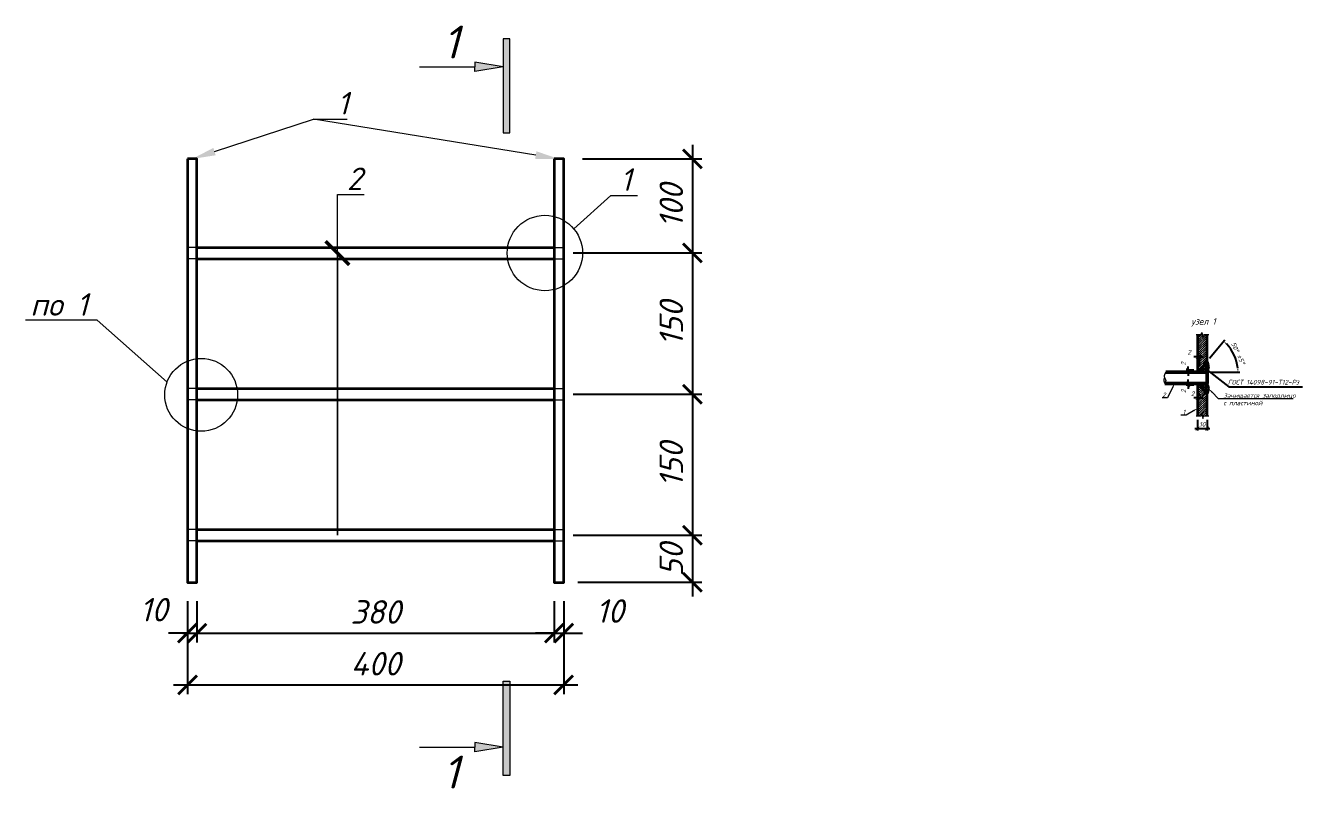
# Model space of a CAD drawing. Header units: millimetres. Extents: x 228418 to 313939, y -168000 to -150000.
# Drawn here: x 264605 to 265962, y -153188 to -152377 of the extents above; entities that cross this region are included whole.
import ezdxf
from ezdxf import colors
from ezdxf.entities.mleader import LeaderData, LeaderLine
from ezdxf.enums import TextEntityAlignment as Align
from ezdxf.math import Vec2, Vec3

# ---------------------------------------------------------------- set-up
doc = ezdxf.new("R2010")
doc.units = ezdxf.units.MM
doc.layers.get('0').update_dxf_attribs({"lineweight": 5})
doc.layers.get('Defpoints').update_dxf_attribs({"color": 1, "lineweight": 0})
for name, color, linetype, lineweight in [('#Dimensions', 7, 'Continuous', 9), ('k_ Арм. Каркасы', 1, 'Continuous', 35), ('k_ Арматура', 3, 'Continuous', 50), ('k_ Размеры', 7, 'Continuous', 15), ('k_ Штриховка', 8, 'Continuous', 5), ('к_Сварка', 132, 'Continuous', 30)]:
    doc.layers.add(name, color=color, linetype=linetype, lineweight=lineweight)
doc.styles.get("Standard").update_dxf_attribs({"font": 'isocpeur.ttf'})
doc.styles.add('STEP PR', font='isocpeui.ttf')
doc.dimstyles.new('100!', dxfattribs={"dimscale": 100, "dimtxt": 2.5, "dimasz": 2, "dimexe": 1, "dimexo": 2, "dimgap": 0.7, "dimtad": 1, "dimdec": 4, "dimlfac": -1, "dimdsep": 46, "dimtxsty": 'Standard', "dimblk": 'ARCHTICK', "dimcen": 2, "dimdle": 1, "dimclrt": 1, "dimadec": 4, "dimazin": 0, "dimtfac": 1, "dimtdec": 4, "dimtofl": 0, "dimtmove": 1, "dimatfit": 3, "dimfxl": 1, "dimtolj": 1, "dimtzin": 0, "dimarcsym": 0})
doc.dimstyles.new('STEP PR', dxfattribs={"dimscale": 10, "dimtxt": 2.5, "dimasz": 2, "dimexe": 1, "dimexo": 2, "dimgap": 1, "dimtad": 1, "dimdec": 4, "dimlfac": -1, "dimtxsty": 'STEP PR', "dimblk": 'ARCHTICK', "dimcen": 2, "dimdle": 1.5, "dimclrt": 1, "dimadec": 0, "dimazin": 0, "dimtfac": 1, "dimtdec": 4, "dimtmove": 1, "dimatfit": 3, "dimldrblk": 'DOTSMALL', "dimfxl": 1, "dimtolj": 1, "dimtzin": 0, "dimarcsym": 0})

# ---------------------------------------------------------------- blocks, each defined once
blk = doc.blocks.new('_None')
blk = doc.blocks.new('_ArchTick')
at = {"color": 0, "linetype": 'ByBlock', "const_width": 0.15}
blk.add_lwpolyline([(-0.5, -0.5), (0.5, 0.5)], dxfattribs=at)
blk = doc.blocks.new('*D52')
at = {"color": 0, "lineweight": -2, "transparency": 16777216}
for p, q in [((265850.7, -152728.9), (265846.7, -152728.9)), ((265850.7, -152739.1), (265850.7, -152726.9)), ((265850.7, -152728.9), (265852.7, -152728.9)), ((265852.7, -152739.1), (265852.7, -152726.9)), ((265852.7, -152728.9), (265856.7, -152728.9))]:
    blk.add_line(p, q, dxfattribs=at)
at = {"layer": 'Defpoints', "color": 0, "transparency": 16777216}
for p in [(265852.7, -152728.9), (265850.7, -152743.1), (265852.7, -152743.1)]:
    blk.add_point(p, dxfattribs=at)
at = {"color": 0, "lineweight": -2, "transparency": 16777216, "xscale": 4, "yscale": 4, "zscale": 4}
blk.add_blockref('_ArchTick', (265850.7, -152728.9), dxfattribs=at)
at = {"color": 0, "lineweight": -2, "transparency": 16777216, "xscale": 4, "yscale": 4, "zscale": 4, "rotation": 180}
blk.add_blockref('_ArchTick', (265852.7, -152728.9), dxfattribs=at)
at = {"color": 1, "transparency": 16777216, "insert": (265841.7, -152724.1), "char_height": 5, "attachment_point": 5, "style": 'STEP PR'}
blk.add_mtext('\\A1;2', dxfattribs=at)
blk = doc.blocks.new('_DotSmall')
at = {"color": 0, "linetype": 'ByBlock', "const_width": 0.5}
blk.add_lwpolyline([(-0.0625, 0, 1), (0.0625, 0, 1)], format="xyb", close=True, dxfattribs=at)
blk = doc.blocks.new('*D53')
at = {"color": 0, "lineweight": -2, "transparency": 16777216}
for p, q in [((265846.7, -152743.1), (265838.6, -152743.1)), ((265840.6, -152743.1), (265840.6, -152739.1)), ((265840.6, -152743.1), (265840.6, -152745.1)), ((265846.7, -152745.1), (265838.6, -152745.1)), ((265840.6, -152745.1), (265840.6, -152749.1))]:
    blk.add_line(p, q, dxfattribs=at)
at = {"layer": 'Defpoints', "color": 0, "transparency": 16777216}
for p in [(265850.7, -152743.1), (265840.6, -152745.1), (265850.7, -152745.1)]:
    blk.add_point(p, dxfattribs=at)
at = {"color": 0, "lineweight": -2, "transparency": 16777216, "xscale": 4, "yscale": 4, "zscale": 4}
for p, rotation in [((265840.6, -152743.1), 270), ((265840.6, -152745.1), 90)]:
    blk.add_blockref('_ArchTick', p, dxfattribs=dict(at, rotation=rotation))
at = {"color": 1, "transparency": 16777216, "insert": (265835.6, -152736.4), "char_height": 5, "attachment_point": 5, "rotation": 90, "style": 'STEP PR'}
blk.add_mtext('\\A1;2', dxfattribs=at)
blk = doc.blocks.new('*D54')
at = {"color": 0, "lineweight": -2, "transparency": 16777216}
for p, q in [((265850.7, -152763.1), (265850.7, -152774.6)), ((265852.7, -152768.6), (265852.7, -152770.6)), ((265850.7, -152772.6), (265846.7, -152772.6)), ((265850.7, -152772.6), (265852.7, -152772.6)), ((265852.7, -152772.6), (265856.7, -152772.6))]:
    blk.add_line(p, q, dxfattribs=at)
at = {"layer": 'Defpoints', "color": 0, "transparency": 16777216}
for p in [(265850.7, -152759.1), (265852.7, -152772.6), (265852.7, -152772.6)]:
    blk.add_point(p, dxfattribs=at)
at = {"color": 0, "lineweight": -2, "transparency": 16777216, "xscale": 4, "yscale": 4, "zscale": 4}
blk.add_blockref('_ArchTick', (265850.7, -152772.6), dxfattribs=at)
at = {"color": 0, "lineweight": -2, "transparency": 16777216, "xscale": 4, "yscale": 4, "zscale": 4, "rotation": 180}
blk.add_blockref('_ArchTick', (265852.7, -152772.6), dxfattribs=at)
at = {"color": 1, "transparency": 16777216, "insert": (265845.4, -152768.2), "char_height": 5, "attachment_point": 5, "style": 'STEP PR'}
blk.add_mtext('\\A1;2', dxfattribs=at)
blk = doc.blocks.new('*D55')
at = {"color": 0, "lineweight": -2, "transparency": 16777216}
for p, q in [((265846.7, -152757.1), (265838.6, -152757.1)), ((265840.6, -152757.1), (265840.6, -152753.1)), ((265840.6, -152757.1), (265840.6, -152759.1)), ((265846.7, -152759.1), (265838.6, -152759.1)), ((265840.6, -152759.1), (265840.6, -152763.1))]:
    blk.add_line(p, q, dxfattribs=at)
at = {"layer": 'Defpoints', "color": 0, "transparency": 16777216}
for p in [(265850.7, -152757.1), (265840.6, -152759.1), (265850.7, -152759.1)]:
    blk.add_point(p, dxfattribs=at)
at = {"color": 0, "lineweight": -2, "transparency": 16777216, "xscale": 4, "yscale": 4, "zscale": 4}
for p, rotation in [((265840.6, -152757.1), 270), ((265840.6, -152759.1), 90)]:
    blk.add_blockref('_ArchTick', p, dxfattribs=dict(at, rotation=rotation))
at = {"color": 1, "transparency": 16777216, "insert": (265835.9, -152765.5), "char_height": 5, "attachment_point": 5, "rotation": 90, "style": 'STEP PR'}
blk.add_mtext('\\A1;2', dxfattribs=at)
blk = doc.blocks.new('*D56')
at = {"color": 0, "lineweight": -2, "transparency": 16777216}
for p, q in [((265863.3, -152730.5), (265879.7, -152711)), ((265864.7, -152745.1), (265895.6, -152745.1))]:
    blk.add_line(p, q, dxfattribs=at)
blk.add_arc((265851, -152745.1), 42.5, 5.3892, 44.6108, dxfattribs=at)
at = {"color": 0, "transparency": 16777216}
for points in [[(265880.9, -152715.7), (265881.8, -152714.8), (265878.4, -152712.5)], [(265894.1, -152741.1), (265892.7, -152741.2), (265893.6, -152745.1)]]:
    blk.add_solid(points, dxfattribs=at)
at = {"layer": 'Defpoints', "color": 0, "transparency": 16777216}
for p in [(265852.7, -152743.1), (265860.7, -152733.6), (265891.8, -152732.9), (265816.8, -152745.1), (265860.7, -152745.1)]:
    blk.add_point(p, dxfattribs=at)
at = {"color": 1, "transparency": 16777216, "insert": (265893.7, -152725.2), "char_height": 5, "attachment_point": 5, "rotation": 295, "style": 'STEP PR'}
blk.add_mtext('\\A1;50° ±5°', dxfattribs=at)
blk = doc.blocks.new('*U30')
at = {"color": 0, "linetype": 'ByBlock', "lineweight": -2}
for p, q in [((2.75, 0), (3.0625, 1.25)), ((3.0625, 1.25), (3.6875, -1.25)), ((2.75, 0), (0, 0)), ((3.6875, -1.25), (4, 0)), ((6.75, 0), (4, 0))]:
    blk.add_line(p, q, dxfattribs=at)
blk = doc.blocks.new('*U28')
at = {"color": 0, "linetype": 'ByBlock', "lineweight": -2}
for p, q in [((2.75, 0), (3.0625, 1.25)), ((3.0625, 1.25), (3.6875, -1.25)), ((2.75, 0), (0, 0)), ((3.6875, -1.25), (4, 0)), ((6.75, 0), (4, 0))]:
    blk.add_line(p, q, dxfattribs=at)
blk = doc.blocks.new('*D57')
at = {"color": 0, "lineweight": -2, "transparency": 16777216}
for p, q in [((265850.7, -152795.9), (265850.7, -152807.2)), ((265860.7, -152795.9), (265860.7, -152807.2)), ((265847.7, -152805.2), (265863.7, -152805.2))]:
    blk.add_line(p, q, dxfattribs=at)
at = {"layer": 'Defpoints', "color": 0, "transparency": 16777216}
for p in [(265850.7, -152791.9), (265860.7, -152791.9), (265860.7, -152805.2)]:
    blk.add_point(p, dxfattribs=at)
at = {"color": 0, "lineweight": -2, "transparency": 16777216, "xscale": 4, "yscale": 4, "zscale": 4, "rotation": 180}
blk.add_blockref('_ArchTick', (265850.7, -152805.2), dxfattribs=at)
at = {"color": 0, "lineweight": -2, "transparency": 16777216, "xscale": 4, "yscale": 4, "zscale": 4}
blk.add_blockref('_ArchTick', (265860.7, -152805.2), dxfattribs=at)
at = {"color": 1, "transparency": 16777216, "insert": (265855.7, -152800.7), "char_height": 5, "attachment_point": 5, "style": 'STEP PR'}
blk.add_mtext('\\A1;10', dxfattribs=at)
blk = doc.blocks.new('*D65')
at = {"color": 0, "lineweight": -2, "transparency": 16777216}
for p, q in [((264776.7, -152988.6), (264776.7, -153032.6)), ((264786.7, -152988.6), (264786.7, -153032.6)), ((264776.7, -153022.6), (264756.7, -153022.6)), ((264776.7, -153022.6), (264786.7, -153022.6)), ((264786.7, -153022.6), (264806.7, -153022.6))]:
    blk.add_line(p, q, dxfattribs=at)
at = {"layer": 'Defpoints', "color": 0, "transparency": 16777216}
for p in [(264776.7, -152968.6), (264786.7, -152968.6), (264786.7, -153022.6)]:
    blk.add_point(p, dxfattribs=at)
at = {"color": 0, "lineweight": -2, "transparency": 16777216, "xscale": 20, "yscale": 20, "zscale": 20}
blk.add_blockref('_ArchTick', (264776.7, -153022.6), dxfattribs=at)
at = {"color": 0, "lineweight": -2, "transparency": 16777216, "xscale": 20, "yscale": 20, "zscale": 20, "rotation": 180}
blk.add_blockref('_ArchTick', (264786.7, -153022.6), dxfattribs=at)
at = {"color": 1, "transparency": 16777216, "insert": (264740.6, -152997.7), "char_height": 25, "attachment_point": 5, "style": 'STEP PR'}
blk.add_mtext('\\A1;10', dxfattribs=at)
blk = doc.blocks.new('*D66')
at = {"color": 0, "lineweight": -2, "transparency": 16777216}
for p, q in [((264786.7, -152988.6), (264786.7, -153032.6)), ((265166.7, -152988.6), (265166.7, -153032.6)), ((264771.7, -153022.6), (265181.7, -153022.6))]:
    blk.add_line(p, q, dxfattribs=at)
at = {"layer": 'Defpoints', "color": 0, "transparency": 16777216}
for p in [(264786.7, -152968.6), (265166.7, -152968.6), (265166.7, -153022.6)]:
    blk.add_point(p, dxfattribs=at)
at = {"color": 0, "lineweight": -2, "transparency": 16777216, "xscale": 20, "yscale": 20, "zscale": 20, "rotation": 180}
blk.add_blockref('_ArchTick', (264786.7, -153022.6), dxfattribs=at)
at = {"color": 0, "lineweight": -2, "transparency": 16777216, "xscale": 20, "yscale": 20, "zscale": 20}
blk.add_blockref('_ArchTick', (265166.7, -153022.6), dxfattribs=at)
at = {"color": 1, "transparency": 16777216, "insert": (264976.7, -153000.1), "char_height": 25, "attachment_point": 5, "style": 'STEP PR'}
blk.add_mtext('\\A1;380', dxfattribs=at)
blk = doc.blocks.new('*D67')
at = {"color": 0, "lineweight": -2, "transparency": 16777216}
for p, q in [((265166.7, -152988.6), (265166.7, -153032.6)), ((265176.7, -152988.6), (265176.7, -153032.6)), ((265166.7, -153022.6), (265146.7, -153022.6)), ((265166.7, -153022.6), (265176.7, -153022.6)), ((265176.7, -153022.6), (265196.7, -153022.6))]:
    blk.add_line(p, q, dxfattribs=at)
at = {"layer": 'Defpoints', "color": 0, "transparency": 16777216}
for p in [(265166.7, -152968.6), (265176.7, -152968.6), (265176.7, -153022.6)]:
    blk.add_point(p, dxfattribs=at)
at = {"color": 0, "lineweight": -2, "transparency": 16777216, "xscale": 20, "yscale": 20, "zscale": 20}
blk.add_blockref('_ArchTick', (265166.7, -153022.6), dxfattribs=at)
at = {"color": 0, "lineweight": -2, "transparency": 16777216, "xscale": 20, "yscale": 20, "zscale": 20, "rotation": 180}
blk.add_blockref('_ArchTick', (265176.7, -153022.6), dxfattribs=at)
at = {"color": 1, "transparency": 16777216, "insert": (265225.7, -152999.1), "char_height": 25, "attachment_point": 5, "style": 'STEP PR'}
blk.add_mtext('\\A1;10', dxfattribs=at)
blk = doc.blocks.new('*D68')
at = {"color": 0, "lineweight": -2, "transparency": 16777216}
for p, q in [((265313.6, -152503.6), (265313.6, -152633.6)), ((265196.7, -152518.6), (265323.6, -152518.6)), ((265186.7, -152618.6), (265323.6, -152618.6))]:
    blk.add_line(p, q, dxfattribs=at)
at = {"layer": 'Defpoints', "color": 0, "transparency": 16777216}
for p in [(265176.7, -152518.6), (265166.7, -152618.6), (265313.6, -152618.6)]:
    blk.add_point(p, dxfattribs=at)
at = {"color": 0, "lineweight": -2, "transparency": 16777216, "xscale": 20, "yscale": 20, "zscale": 20}
for p, rotation in [((265313.6, -152518.6), 90), ((265313.6, -152618.6), 270)]:
    blk.add_blockref('_ArchTick', p, dxfattribs=dict(at, rotation=rotation))
at = {"color": 1, "transparency": 16777216, "insert": (265291.1, -152568.6), "char_height": 25, "attachment_point": 5, "rotation": 90, "style": 'STEP PR'}
blk.add_mtext('\\A1;100', dxfattribs=at)
blk = doc.blocks.new('*D69')
at = {"color": 0, "lineweight": -2, "transparency": 16777216}
for p, q in [((265313.6, -152603.6), (265313.6, -152783.6)), ((265186.7, -152618.6), (265323.6, -152618.6)), ((265186.7, -152768.6), (265323.6, -152768.6))]:
    blk.add_line(p, q, dxfattribs=at)
at = {"layer": 'Defpoints', "color": 0, "transparency": 16777216}
for p in [(265166.7, -152618.6), (265166.7, -152768.6), (265313.6, -152768.6)]:
    blk.add_point(p, dxfattribs=at)
at = {"color": 0, "lineweight": -2, "transparency": 16777216, "xscale": 20, "yscale": 20, "zscale": 20}
for p, rotation in [((265313.6, -152618.6), 90), ((265313.6, -152768.6), 270)]:
    blk.add_blockref('_ArchTick', p, dxfattribs=dict(at, rotation=rotation))
at = {"color": 1, "transparency": 16777216, "insert": (265291.1, -152693.6), "char_height": 25, "attachment_point": 5, "rotation": 90, "style": 'STEP PR'}
blk.add_mtext('\\A1;150', dxfattribs=at)
blk = doc.blocks.new('*D70')
at = {"color": 0, "lineweight": -2, "transparency": 16777216}
for p, q in [((265313.6, -152753.6), (265313.6, -152933.6)), ((265186.7, -152768.6), (265323.6, -152768.6)), ((265186.7, -152918.6), (265323.6, -152918.6))]:
    blk.add_line(p, q, dxfattribs=at)
at = {"layer": 'Defpoints', "color": 0, "transparency": 16777216}
for p in [(265166.7, -152768.6), (265166.7, -152918.6), (265313.6, -152918.6)]:
    blk.add_point(p, dxfattribs=at)
at = {"color": 0, "lineweight": -2, "transparency": 16777216, "xscale": 20, "yscale": 20, "zscale": 20}
for p, rotation in [((265313.6, -152768.6), 90), ((265313.6, -152918.6), 270)]:
    blk.add_blockref('_ArchTick', p, dxfattribs=dict(at, rotation=rotation))
at = {"color": 1, "transparency": 16777216, "insert": (265291.1, -152843.6), "char_height": 25, "attachment_point": 5, "rotation": 90, "style": 'STEP PR'}
blk.add_mtext('\\A1;150', dxfattribs=at)
blk = doc.blocks.new('*D71')
at = {"color": 0, "lineweight": -2, "transparency": 16777216}
for p, q in [((265313.6, -152903.6), (265313.6, -152983.6)), ((265186.7, -152918.6), (265323.6, -152918.6)), ((265191.7, -152968.6), (265323.6, -152968.6))]:
    blk.add_line(p, q, dxfattribs=at)
at = {"layer": 'Defpoints', "color": 0, "transparency": 16777216}
for p in [(265166.7, -152918.6), (265171.7, -152968.6), (265313.6, -152968.6)]:
    blk.add_point(p, dxfattribs=at)
at = {"color": 0, "lineweight": -2, "transparency": 16777216, "xscale": 20, "yscale": 20, "zscale": 20}
for p, rotation in [((265313.6, -152918.6), 90), ((265313.6, -152968.6), 270)]:
    blk.add_blockref('_ArchTick', p, dxfattribs=dict(at, rotation=rotation))
at = {"color": 1, "transparency": 16777216, "insert": (265291.1, -152944.8), "char_height": 25, "attachment_point": 5, "rotation": 90, "style": 'STEP PR'}
blk.add_mtext('\\A1;50', dxfattribs=at)
blk = doc.blocks.new('*D72')
at = {"color": 0, "lineweight": -2, "transparency": 16777216}
for p, q in [((264776.7, -152988.6), (264776.7, -153087.6)), ((265176.7, -152988.6), (265176.7, -153087.6)), ((264761.7, -153077.6), (265191.7, -153077.6))]:
    blk.add_line(p, q, dxfattribs=at)
at = {"layer": 'Defpoints', "color": 0, "transparency": 16777216}
for p in [(264776.7, -152968.6), (265176.7, -152968.6), (265176.7, -153077.6)]:
    blk.add_point(p, dxfattribs=at)
at = {"color": 0, "lineweight": -2, "transparency": 16777216, "xscale": 20, "yscale": 20, "zscale": 20, "rotation": 180}
blk.add_blockref('_ArchTick', (264776.7, -153077.6), dxfattribs=at)
at = {"color": 0, "lineweight": -2, "transparency": 16777216, "xscale": 20, "yscale": 20, "zscale": 20}
blk.add_blockref('_ArchTick', (265176.7, -153077.6), dxfattribs=at)
at = {"color": 1, "transparency": 16777216, "insert": (264976.7, -153055.1), "char_height": 25, "attachment_point": 5, "style": 'STEP PR'}
blk.add_mtext('\\A1;400', dxfattribs=at)
blk = doc.blocks.new('Разрез')
at = {"linetype": 'ByBlock', "ltscale": 100}
h = blk.add_hatch(color=256, dxfattribs=at)
h.dxf.hatch_style = 1
h.paths.add_polyline_path([(-35, 0), (35, 0), (35, 1000), (-35, 1000)])
h = blk.add_hatch(color=256, dxfattribs=at)
h.dxf.hatch_style = 1
h.paths.add_polyline_path([(-335, 750), (-335, 700), (-335, 650), (-35, 700)])
for p, q in [((35, 1000), (-35, 1000)), ((-35, 1000), (-35, 0)), ((35, 0), (35, 1000)), ((-335, 750), (-335, 700)), ((-35, 700), (-335, 750)), ((-35, 700), (-335, 650)), ((-335, 650), (-335, 700)), ((-35, 0), (35, 0))]:
    blk.add_line(p, q, dxfattribs=at)
at = {"linetype": 'ByBlock', "ltscale": 100, "extrusion": (0, 1, 0), "elevation": 700}
blk.add_lwpolyline([(925, 0), (335, 0)], dxfattribs=at)
at = {"ltscale": 100, "style": 'STEP PR'}
blk.add_attdef('Nv', text='', height=350, dxfattribs=at).set_placement((-503, 790), align=Align.RIGHT)
blk = doc.blocks.new('*U49')
at = {"linetype": 'ByBlock', "ltscale": 100}
h = blk.add_hatch(color=256, dxfattribs=at)
h.dxf.hatch_style = 1
h.paths.add_polyline_path([(-35, -1000), (35, -1000), (35, 0), (-35, 0)])
h = blk.add_hatch(color=256, dxfattribs=at)
h.dxf.hatch_style = 1
h.paths.add_polyline_path([(-335, -750), (-335, -700), (-335, -650), (-35, -700)])
for p, q in [((-35, -1000), (-35, 0)), ((-35, 0), (35, 0)), ((35, 0), (35, -1000)), ((-35, -700), (-335, -650)), ((-335, -650), (-335, -700)), ((-335, -750), (-335, -700)), ((-35, -700), (-335, -750)), ((35, -1000), (-35, -1000))]:
    blk.add_line(p, q, dxfattribs=at)
at = {"linetype": 'ByBlock', "ltscale": 100, "extrusion": (0, -1, 0), "elevation": 700}
blk.add_lwpolyline([(-925, 0), (-335, 0)], dxfattribs=at)
at = {"ltscale": 100, "style": 'STEP PR'}
blk.add_attdef('Nv', text='', height=350, dxfattribs=at).set_placement((-503, -1140), align=Align.RIGHT)

msp = doc.modelspace()

# ---------------------------------------------------------------- hatches: boundary and pattern name
at = {"layer": 'k_ Штриховка', "true_color": 0x6b6b6b}
h = msp.add_hatch(dxfattribs=at)
h.set_pattern_fill('ANSI31', color=251, scale=0.5)
h.set_pattern_definition([(45, (29169.6773, 0), (-1.122532015, 1.122532015), [])])
h.paths.add_polyline_path([(265860.71692, -152705.46515), (265856.96692, -152705.46515), (265856.34192, -152707.96515), (265855.09192, -152702.96515), (265854.46692, -152705.46515), (265850.71692, -152705.46515), (265850.71692, -152743.13109), (265852.71692, -152743.13109), (265860.71692, -152733.59707)])
h.paths.add_polyline_path([(265860.71692, -152768.66512), (265852.71692, -152759.13109), (265850.71692, -152759.13109), (265850.71692, -152791.88592), (265854.46692, -152791.88592), (265855.09192, -152789.38592), (265856.34192, -152794.38592), (265856.96692, -152791.88592), (265860.71692, -152791.88592)])
h = msp.add_hatch(dxfattribs=at)
h.set_pattern_fill('DOTS', color=251, scale=0.5)
h.set_pattern_definition([(0, (29169.6773, 0), (0.396875, 0.79375), [0, -0.79375])])
edge = h.paths.add_edge_path()
edge.add_spline(control_points=[(265860.71692, -152745.13109), (265861.58506, -152743.27078), (265863.37195, -152739.44164), (265861.61849, -152735.58171), (265860.71692, -152733.59707)], knot_values=[0, 0, 0, 0, 5.8614669012, 12.0647765025, 12.0647765025, 12.0647765025, 12.0647765025], degree=3, periodic=0)
edge.add_line((265860.71692, -152733.59707), (265852.71692, -152743.13109))
edge.add_line((265852.71692, -152743.13109), (265852.71692, -152745.13109))
edge.add_line((265852.71692, -152745.13109), (265860.71692, -152745.13109))
edge = h.paths.add_edge_path()
edge.add_spline(control_points=[(265860.71692, -152768.66512), (265861.61849, -152766.68048), (265863.37195, -152762.82055), (265861.58506, -152758.99141), (265860.71692, -152757.13109)], knot_values=[0, 0, 0, 0, 6.2033096013, 12.0647765025, 12.0647765025, 12.0647765025, 12.0647765025], degree=3, periodic=0)
edge.add_line((265860.71692, -152757.13109), (265852.71692, -152757.13109))
edge.add_line((265852.71692, -152757.13109), (265852.71692, -152759.13109))
edge.add_line((265852.71692, -152759.13109), (265860.71692, -152768.66512))

# ---------------------------------------------------------------- linework, layer by layer
for points in [[(264786.71903, -152612.63545), (264776.71903, -152612.63545)], [(265166.71903, -152612.63545), (265176.71903, -152612.63545)], [(264786.71903, -152624.63545), (264776.71903, -152624.63545)], [(265166.71903, -152624.63545), (265176.71903, -152624.63545)], [(265850.71692, -152743.13109), (265850.71692, -152745.13109)], [(265850.71692, -152757.13109), (265850.71692, -152759.13109)], [(264786.71903, -152762.63545), (264776.71903, -152762.63545)], [(265166.71903, -152762.63545), (265176.71903, -152762.63545)], [(264786.71903, -152774.63545), (264776.71903, -152774.63545)], [(265166.71903, -152774.63545), (265176.71903, -152774.63545)], [(264786.71903, -152912.63545), (264776.71903, -152912.63545)], [(265166.71903, -152912.63545), (265176.71903, -152912.63545)], [(264786.71903, -152924.63545), (264776.71903, -152924.63545)], [(265166.71903, -152924.63545), (265176.71903, -152924.63545)]]:
    msp.add_lwpolyline(points)
for points, knots in [([(265815.67565, -152751.20804), (265814.90019, -152752.37999), (265814.40214, -152754.33688), (265815.32309, -152755.6832), (265815.69086, -152757.20288), (265815.69064, -152757.22797)], [0, 0, 0, 0, 3.6201016644, 6.4324577887, 6.5076108841, 6.5076108841, 6.5076108841, 6.5076108841]), ([(265816.75307, -152745.13109), (265816.00901, -152746.50183), (265814.58336, -152749.12821), (265816.30342, -152752.47031), (265817.21333, -152754.5806), (265815.89951, -152757.15891), (265815.69064, -152757.15281)], [0, 0, 0, 0, 4.282091908, 8.204614529, 12.4310550672, 13.0216912554, 13.0216912554, 13.0216912554, 13.0216912554])]:
    msp.add_open_spline(points, degree=3, knots=knots)
at = {"layer": 'k_ Арм. Каркасы'}
for points in [[(264776.71903, -152518.63545), (264776.71903, -152968.63545), (264786.71903, -152968.63545), (264786.71903, -152518.63545), (264776.71903, -152518.63545)], [(265166.71903, -152518.63545), (265166.71903, -152968.63545), (265176.71903, -152968.63545), (265176.71903, -152518.63545), (265166.71903, -152518.63545)]]:
    msp.add_lwpolyline(points, close=True, dxfattribs=at)
for points in [[(264786.71903, -152612.63545), (265166.71903, -152612.63545)], [(264786.71903, -152624.63545), (265166.71903, -152624.63545)], [(265850.71692, -152705.46515), (265850.71692, -152743.13109)], [(265860.71692, -152733.59707), (265860.71692, -152705.46515)], [(265850.71692, -152743.13109), (265852.71692, -152743.13109)], [(265852.71692, -152743.13109), (265860.71692, -152733.59707)], [(264786.71903, -152762.63545), (265166.71903, -152762.63545)], [(265850.71692, -152759.13109), (265850.71692, -152791.88592)], [(265850.71692, -152759.13109), (265852.71692, -152759.13109)], [(265852.71692, -152759.13109), (265860.71692, -152768.66512)], [(265860.71692, -152791.88592), (265860.71692, -152768.66512)], [(264786.71903, -152774.63545), (265166.71903, -152774.63545)], [(264786.71903, -152912.63545), (265166.71903, -152912.63545)], [(264786.71903, -152924.63545), (265166.71903, -152924.63545)]]:
    msp.add_lwpolyline(points, dxfattribs=at)
at = {"layer": 'k_ Арматура'}
for points in [[(265815.79014, -152757.13109), (265860.71692, -152757.13109)], [(265816.75307, -152745.13109), (265860.71692, -152745.13109)], [(265860.71692, -152745.13109), (265860.71692, -152757.13109)]]:
    msp.add_lwpolyline(points, dxfattribs=at)
at = {"layer": 'k_ Размеры'}
for centre, radius in [((265156.71903, -152618.63545), 40.06192), ((264791.2946, -152769.35355), 38.72814)]:
    msp.add_circle(centre, radius, dxfattribs=at)
at = {"layer": 'к_Сварка'}
for points in [[(265852.71692, -152743.13109), (265852.71692, -152745.13109)], [(265852.71692, -152759.13109), (265852.71692, -152757.13109)]]:
    msp.add_lwpolyline(points, dxfattribs=at)
for points in [[(265860.71692, -152733.59707), (265862.48568, -152739.54287), (265860.71692, -152745.13109)], [(265860.71692, -152768.66512), (265862.48568, -152762.71932), (265860.71692, -152757.13109)]]:
    msp.add_spline(points, degree=3, dxfattribs=at)

# ---------------------------------------------------------------- block references
at = {"xscale": 0.1, "yscale": 0.1, "zscale": 0.1}
for name, p in [('Разрез', (265115.85262, -152490.87673)), ('*U49', (265115.85262, -153073.78277))]:
    msp.add_blockref(name, p, dxfattribs=at).add_auto_attribs({'Nv': '1'})
at = {"xscale": 2, "yscale": 2, "zscale": 2}
for name, p in [('*U30', (265848.96692, -152705.46515)), ('*U28', (265848.96692, -152791.88592))]:
    msp.add_blockref(name, p, dxfattribs=at)

# ---------------------------------------------------------------- texts
at = {"layer": '#Dimensions', "lineweight": 13, "insert": (265920.68427, -152755.90223), "char_height": 5, "width": 94.8739161, "attachment_point": 5, "style": 'STEP PR'}
msp.add_mtext('ГОСТ 14098-91-T12-Рз ', dxfattribs=at)
at = {"color": 1, "insert": (265856.94222, -152692.25695), "char_height": 7, "attachment_point": 5, "style": 'STEP PR'}
msp.add_mtext('\\A1;узел 1', dxfattribs=at)

# ---------------------------------------------------------------- dimensions: what is measured, and where the dimension line sits
for base, p1, p2, picture, middle in [((265313.58464, -152618.63545), (265176.71903, -152518.63545), (265166.71903, -152618.63545), '*D68', (265291.08464, -152568.63545)), ((265313.58464, -152768.63545), (265166.71903, -152618.63545), (265166.71903, -152768.63545), '*D69', (265291.08464, -152693.63545)), ((265313.58464, -152918.63545), (265166.71903, -152768.63545), (265166.71903, -152918.63545), '*D70', (265291.08464, -152843.63545))]:
    dim = msp.add_linear_dim(base=base, p1=p1, p2=p2, angle=90, dimstyle='STEP PR')
    dim.commit()
    dim.dimension.update_dxf_attribs({"geometry": picture, "text_midpoint": middle})
dim = msp.add_angular_dim_2l(base=(265891.79339, -152732.92995), line1=((265816.75307, -152745.13109), (265860.71692, -152745.13109)), line2=((265852.71692, -152743.13109), (265860.71692, -152733.59707)), text='<> ±5°', dimstyle='STEP PR', override={"dimscale": 2, "dimsah": 1})
dim.commit()
dim.dimension.update_dxf_attribs({"geometry": '*D56', "text_midpoint": (265893.67485, -152725.24954)})
for base, p1, p2, picture, middle in [((265852.71692, -152728.89185), (265850.71692, -152743.13109), (265852.71692, -152743.13109), '*D52', (265841.65152, -152728.61752)), ((265852.71692, -152772.60281), (265850.71692, -152759.13109), (265852.71692, -152772.60281), '*D54', (265845.39207, -152772.7126))]:
    dim = msp.add_linear_dim(base=base, p1=p1, p2=p2, dimstyle='STEP PR', override={"dimscale": 2})
    dim.commit()
    dim.dimension.update_dxf_attribs({"geometry": picture, "text_midpoint": middle, "dimtype": 160})
for base, p1, p2, picture, middle in [((265840.63261, -152745.13109), (265850.71692, -152743.13109), (265850.71692, -152745.13109), '*D53', (265840.09246, -152736.36108)), ((265840.63261, -152759.13109), (265850.71692, -152757.13109), (265850.71692, -152759.13109), '*D55', (265840.39413, -152765.50316))]:
    dim = msp.add_linear_dim(base=base, p1=p1, p2=p2, angle=90, dimstyle='STEP PR', override={"dimscale": 2})
    dim.commit()
    dim.dimension.update_dxf_attribs({"geometry": picture, "text_midpoint": middle, "dimtype": 160})
dim = msp.add_linear_dim(base=(265860.71692, -152805.16847), p1=(265850.71692, -152791.88592), p2=(265860.71692, -152791.88592), dimstyle='STEP PR', override={"dimscale": 2})
dim.commit()
dim.dimension.update_dxf_attribs({"geometry": '*D57', "text_midpoint": (265855.71692, -152800.66847)})
dim = msp.add_linear_dim(base=(265313.58464, -152968.63545), p1=(265166.71903, -152918.63545), p2=(265171.71903, -152968.63545), angle=90, dimstyle='STEP PR')
dim.commit()
dim.dimension.update_dxf_attribs({"geometry": '*D71', "text_midpoint": (265313.58464, -152944.81738), "dimtype": 160})
for base, p1, p2, picture, middle in [((264786.71903, -153022.63194), (264776.71903, -152968.63545), (264786.71903, -152968.63545), '*D65', (264740.60968, -153020.17992)), ((265176.71903, -153022.63194), (265166.71903, -152968.63545), (265176.71903, -152968.63545), '*D67', (265225.71576, -153021.57981))]:
    dim = msp.add_linear_dim(base=base, p1=p1, p2=p2, dimstyle='STEP PR')
    dim.commit()
    dim.dimension.update_dxf_attribs({"geometry": picture, "text_midpoint": middle, "dimtype": 160})
for base, p1, p2, picture, middle in [((265176.71903, -153077.58862), (264776.71903, -152968.63545), (265176.71903, -152968.63545), '*D72', (264976.71903, -153055.08862)), ((265166.71903, -153022.63194), (264786.71903, -152968.63545), (265166.71903, -152968.63545), '*D66', (264976.71903, -153000.13194))]:
    dim = msp.add_linear_dim(base=base, p1=p1, p2=p2, dimstyle='STEP PR')
    dim.commit()
    dim.dimension.update_dxf_attribs({"geometry": picture, "text_midpoint": middle})

# ---------------------------------------------------------------- leaders
at = {"layer": '#Dimensions', "lineweight": 13}
msp.add_leader([(265861.49636, -152743.40794), (265884.02842, -152760.75513), (265962.14947, -152760.75513)], dimstyle='100!', override={"dimscale": 2, "dimasz": 3, "dimrnd": 5}, dxfattribs=at)
ml = msp.add_multileader_mtext('Standard', dxfattribs=at)
ml.set_content('\\A1;2', color=256, style='STEP PR')
ml.set_leader_properties(color=256, linetype='ByLayer', lineweight=-1)
ml.build(insert=Vec2(0, 0))
ml.multileader.update_dxf_attribs({"text_left_attachment_type": 6, "text_right_attachment_type": 6, "dogleg_length": 0, "arrow_head_size": 5, "scale": 0.02})
ctx = ml.context
ctx.base_point, ctx.scale, ctx.char_height, ctx.arrow_head_size, ctx.plane_origin = Vec3(265811.18948, -152772.68859), 0.02, 4.8, 5, Vec3(273846.10808, -160435.17362)
ctx.left_attachment, ctx.right_attachment = 6, 6
notes = []
notes.append((ctx, [(1, (1, 1, 0), (265818.59676, -152772.68859), (-1, 0), 0, [(1, [(265826.32846, -152757.13109)], 0, [])])]))
ctx.mtext.insert, ctx.mtext.rotation, ctx.mtext.flow_direction = Vec3(265813.18948, -152766.92859), 6.2831853072, 5
ml = msp.add_multileader_mtext('Standard', dxfattribs=at)
ml.set_content('\\A1; Зачищается заподлицо\\P с пластиной', color=256, style='STEP PR')
ml.set_leader_properties(color=256, linetype='ByLayer', lineweight=-1)
ml.build(insert=Vec2(0, 0))
ml.multileader.update_dxf_attribs({"text_left_attachment_type": 6, "text_right_attachment_type": 6, "dogleg_length": 0, "arrow_head_size": 5, "scale": 0.02})
ctx = ml.context
ctx.base_point, ctx.scale, ctx.char_height, ctx.arrow_head_size, ctx.plane_origin = Vec3(265872.6872, -152773.37932), 0.02, 4.8, 5, Vec3(273971.35834, -160429.80014)
ctx.left_attachment, ctx.right_attachment = 6, 6
notes.append((ctx, [(0, (1, 1, 0), (265872.6872, -152773.37932), (1, 0), 0, [(1, [(265862.4863, -152762.89436)], 0, [])])]))
ctx.mtext.insert, ctx.mtext.rotation, ctx.mtext.flow_direction = Vec3(265874.6872, -152767.61932), 6.2831853072, 5
ml = msp.add_multileader_mtext('Standard', dxfattribs=at)
ml.set_content('\\A1;1', color=256, style='STEP PR')
ml.set_leader_properties(color=256, linetype='ByLayer', lineweight=-1)
ml.build(insert=Vec2(0, 0))
ml.multileader.update_dxf_attribs({"text_left_attachment_type": 6, "text_right_attachment_type": 6, "dogleg_length": 0, "arrow_head_size": 5, "scale": 0.02})
ctx = ml.context
ctx.base_point, ctx.scale, ctx.char_height, ctx.arrow_head_size, ctx.plane_origin = Vec3(265832.90734, -152790.93983), 0.02, 4.8, 5, Vec3(273866.16048, -160453.42486)
ctx.left_attachment, ctx.right_attachment = 6, 6
notes.append((ctx, [(1, (1, 1, 0), (265838.64916, -152790.93983), (-1, 0), 0, [(1, [(265850.71692, -152783.60587)], 0, [])])]))
ctx.mtext.insert, ctx.mtext.rotation, ctx.mtext.flow_direction = Vec3(265834.90734, -152785.17983), 6.2831853072, 5
at = {"layer": 'k_ Размеры'}
ml = msp.add_multileader_mtext('Standard', dxfattribs=at)
ml.set_content('\\A1; 1', color=256, style='STEP PR')
ml.set_leader_properties(color=256, linetype='ByLayer', lineweight=-1)
ml.build(insert=Vec2(0, 0))
ml.multileader.update_dxf_attribs({"text_left_attachment_type": 6, "text_right_attachment_type": 6, "dogleg_length": 0, "arrow_head_size": 25, "scale": 0.1})
ctx = ml.context
ctx.base_point, ctx.scale, ctx.char_height, ctx.arrow_head_size, ctx.landing_gap_size, ctx.plane_origin = Vec3(264910.74339, -152476.20114), 0.1, 24, 25, 10, Vec3(272890.59108, -160185.54122)
ctx.left_attachment, ctx.right_attachment = 6, 6
notes.append((ctx, [(0, (1, 1, 0), (264910.74339, -152476.20114), (1, 0), 0, [(2, [(265171.71903, -152518.63545)], 0, []), (1, [(264781.71903, -152518.63545)], 0, [])])]))
ctx.mtext.insert, ctx.mtext.rotation, ctx.mtext.flow_direction = Vec3(264920.74339, -152447.40114), 6.2831853072, 5
ml = msp.add_multileader_mtext('Standard', dxfattribs=at)
ml.set_content('\\A1;2', color=256, style='STEP PR')
ml.set_leader_properties(color=256, linetype='ByLayer', lineweight=-1)
ml.set_arrow_properties(name='ARCHTICK')
ml.build(insert=Vec2(0, 0))
ml.multileader.update_dxf_attribs({"text_left_attachment_type": 6, "text_right_attachment_type": 6, "dogleg_length": 0, "arrow_head_size": 25, "scale": 0.1})
ctx = ml.context
ctx.base_point, ctx.scale, ctx.char_height, ctx.arrow_head_size, ctx.landing_gap_size, ctx.plane_origin = Vec3(264936.19243, -152556.5707), 0.1, 24, 25, 10, Vec3(271464.92049, -161966.81262)
ctx.left_attachment, ctx.right_attachment = 6, 6
notes.append((ctx, [(0, (1, 1, 0), (264936.19243, -152556.5707), (1, 0), 0, [(0, [(264936.19243, -152618.63545), (264936.19243, -152768.63545), (264936.19243, -152918.63545)], 0, [])])]))
ctx.mtext.insert, ctx.mtext.rotation, ctx.mtext.flow_direction = Vec3(264946.19243, -152527.7707), 6.2831853072, 5
ml = msp.add_multileader_mtext('Standard', dxfattribs=at)
ml.set_content('\\A1;1', color=256, style='STEP PR')
ml.set_leader_properties(color=256, linetype='ByLayer', lineweight=-1)
ml.set_arrow_properties(name='NONE')
ml.build(insert=Vec2(0, 0))
ml.multileader.update_dxf_attribs({"text_left_attachment_type": 6, "text_right_attachment_type": 6, "dogleg_length": 0, "arrow_head_size": 24, "scale": 0.1})
ctx = ml.context
ctx.base_point, ctx.scale, ctx.char_height, ctx.arrow_head_size, ctx.landing_gap_size, ctx.plane_origin = Vec3(265226.72103, -152557.41094), 0.1, 24, 24, 10, Vec3(270781.60042, -165438.26748)
ctx.left_attachment, ctx.right_attachment = 6, 6
notes.append((ctx, [(0, (1, 1, 0), (265226.72103, -152557.41094), (1, 0), 0, [(0, [(265187.5858, -152593.09725)], 0, [])])]))
ctx.mtext.insert, ctx.mtext.rotation, ctx.mtext.flow_direction = Vec3(265236.72103, -152528.61094), 6.2831853072, 5
ml = msp.add_multileader_mtext('Standard', dxfattribs=at)
ml.set_content('\\A1;по 1', color=256, style='STEP PR')
ml.set_leader_properties(color=256, linetype='ByLayer', lineweight=-1)
ml.set_arrow_properties(name='NONE')
ml.build(insert=Vec2(0, 0))
ml.multileader.update_dxf_attribs({"text_left_attachment_type": 6, "text_right_attachment_type": 6, "dogleg_length": 0, "arrow_head_size": 24, "scale": 0.1})
ctx = ml.context
ctx.base_point, ctx.scale, ctx.char_height, ctx.arrow_head_size, ctx.landing_gap_size, ctx.plane_origin = Vec3(264597.90184, -152690.08382), 0.1, 24, 24, 10, Vec3(270410.62994, -165587.38794)
ctx.left_attachment, ctx.right_attachment, ctx.text_align_type = 6, 6, 2
notes.append((ctx, [(1, (1, 1, 0), (264680.77457, -152690.08382), (-1, 0), 0, [(0, [(264755.02377, -152755.77799)], 0, [])])]))
ctx.mtext.insert, ctx.mtext.rotation, ctx.mtext.alignment, ctx.mtext.flow_direction = Vec3(264670.77457, -152661.28382), 6.2831853072, 3, 5
for ctx, leaders in notes:
    for number, flags, end, landing, length, lines in leaders:
        leader = LeaderData()
        leader.index, (leader.has_last_leader_line, leader.has_dogleg_vector, leader.attachment_direction) = number, flags
        leader.last_leader_point, leader.dogleg_vector, leader.dogleg_length = Vec3(end), Vec3(landing), length
        for number, points, colour, breaks in lines:
            line = LeaderLine()
            line.index, line.vertices, line.color, line.breaks = number, Vec3.list(points), colors.encode_raw_color(colour), breaks
            leader.lines.append(line)
        ctx.leaders.append(leader)

doc.saveas('drawing.dxf')
